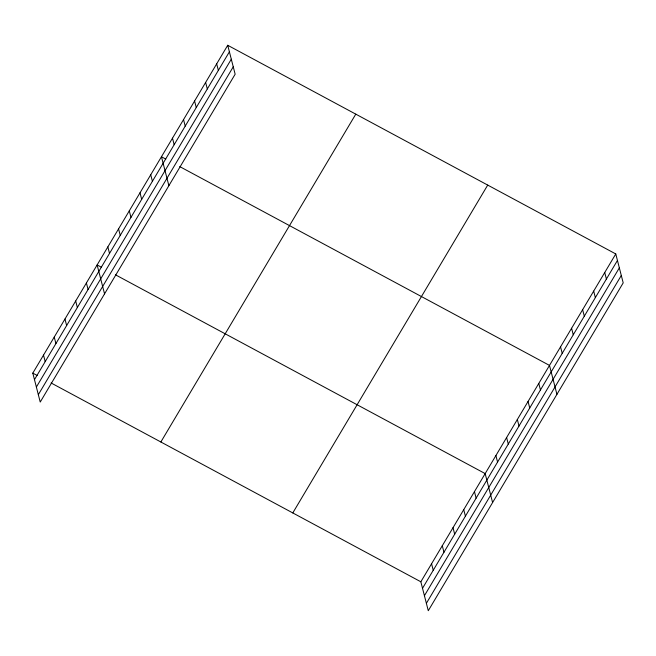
<?xml version="1.0" encoding="UTF-8"?>
<svg xmlns="http://www.w3.org/2000/svg" width="656" height="656" viewBox="0 0 656 656"><rect width="100%" height="100%" fill="white"/><g stroke="black" fill="none" stroke-linecap="round" stroke-linejoin="round"><path stroke-width="0.98" d="M227.722 45.28L235.151 74.21L40.229 402.054L32.8 373.125L227.722 45.28L615.771 253.946L623.2 282.875L428.278 610.72L420.849 581.79L615.771 253.946M34.473 379.652L229.403 51.808M36.375 387.048L231.297 59.196M38.327 394.666L233.257 66.814M160.859 441.988L355.782 114.144M292.789 512.935L487.72 185.082M422.521 588.309L617.444 260.465M424.424 595.705L619.346 267.861M426.375 603.323L621.298 275.479M165.804 159.096L161.45 156.751L168.879 185.681M179.744 166.591L549.498 365.408L556.928 394.338M101.483 267.279L97.129 264.942L104.55 293.872M115.415 274.774L485.169 473.599L492.599 502.529M32.8 373.125L37.154 375.47M51.094 382.965L420.849 581.79M604.725 272.519L606.398 279.046M593.68 291.1L595.353 297.619M582.635 309.681L584.307 316.2M571.589 328.254L573.262 334.781M560.544 346.835L562.217 353.354M538.781 383.44L540.454 389.967M528.055 401.472L529.728 407.999M517.338 419.504L519.011 426.031M506.612 437.536L508.285 444.063M495.895 455.567L497.568 462.095M474.452 491.631L476.125 498.158M463.735 509.663L465.407 516.182M453.009 527.695L454.682 534.214M442.292 545.726L443.964 552.245M431.566 563.758L433.239 570.277M216.677 63.862L218.358 70.381M205.631 82.443L207.312 88.962M194.586 101.016L196.259 107.543M183.541 119.597L185.213 126.116M172.495 138.17L174.168 144.697M150.732 174.783L152.405 181.302M140.007 192.815L141.688 199.334M129.289 210.847L130.962 217.366M118.564 228.878L120.245 235.397M107.846 246.91L109.519 253.429M86.403 282.974L88.076 289.493M75.686 301.006L77.359 307.525M64.96 319.037L66.641 325.556M54.243 337.069L55.916 343.588M43.517 355.093L45.198 361.62"/></g></svg>
